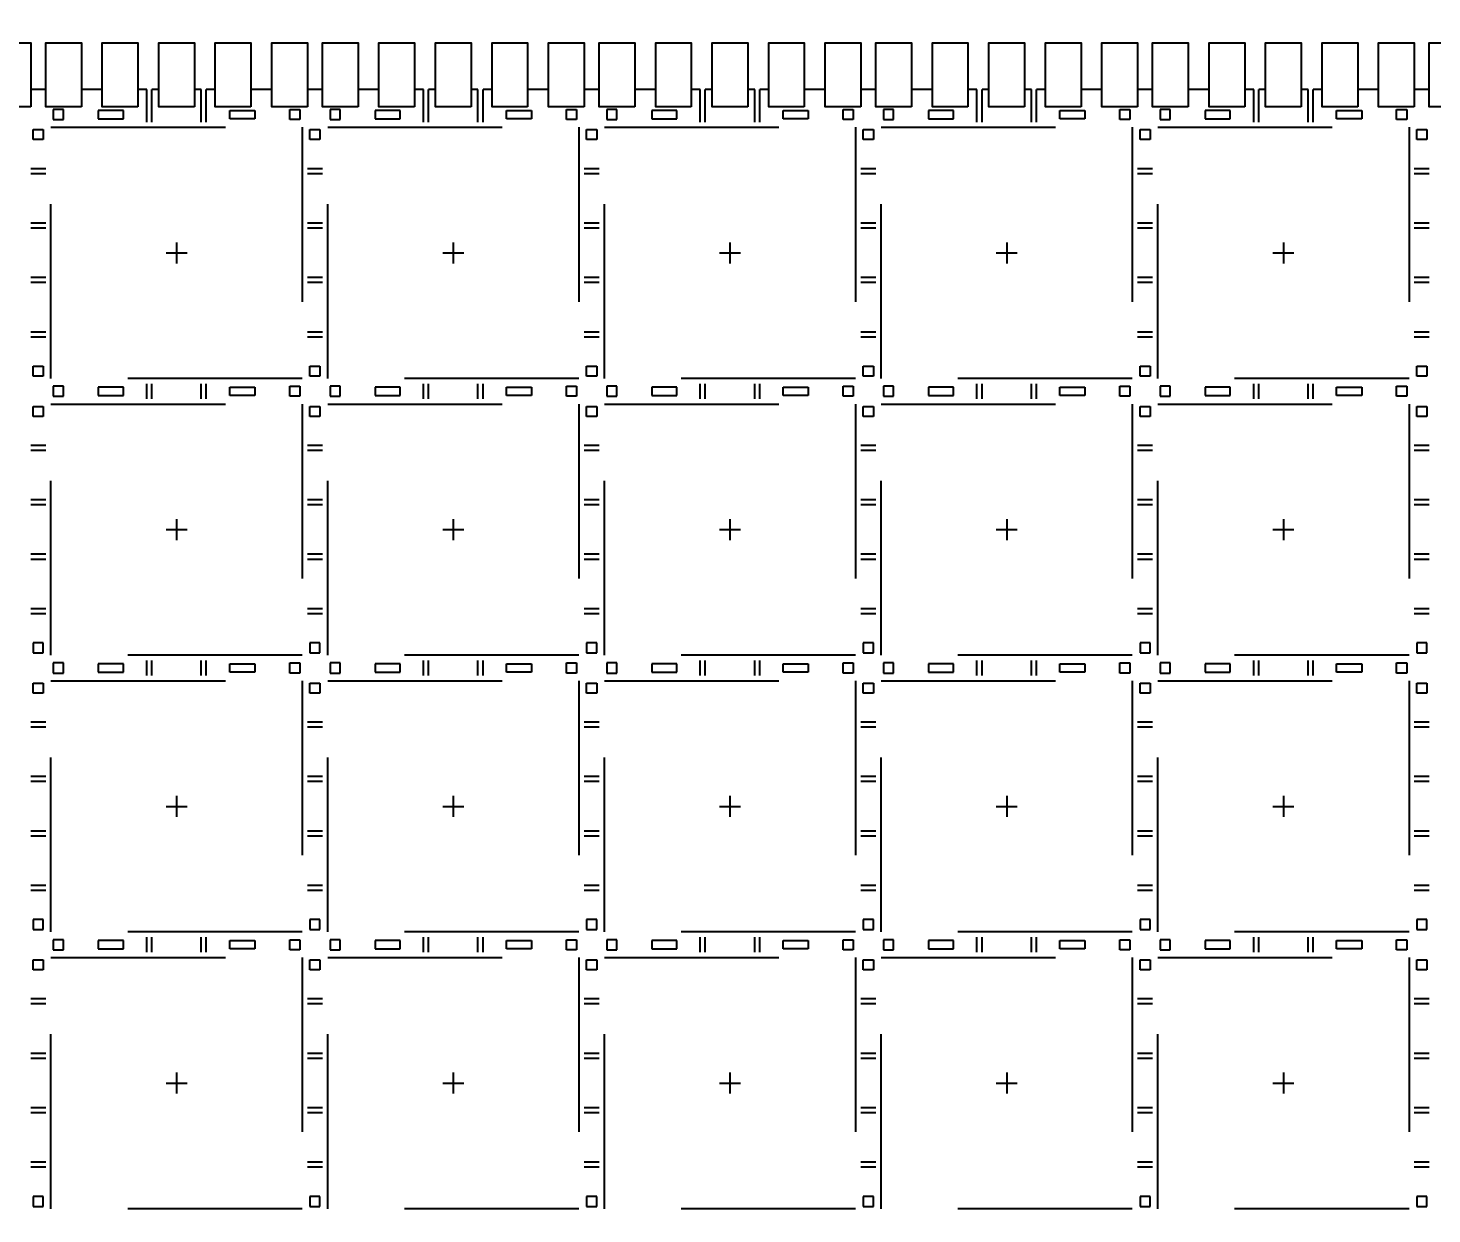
# Model space of a CAD drawing. Header units: millimetres. Extents: x 403.41 to 412.09, y 87.14 to 92.98.
# Drawn here: x 406.911 to 407.917, y 91.046 to 91.896 of the extents above; entities that cross this region are included whole.
import ezdxf

# ---------------------------------------------------------------- set-up
doc = ezdxf.new("R2010")
doc.units = ezdxf.units.MM
doc.header["$LTSCALE"] = 0.5
doc.header["$PDMODE"] = 98
for name, pattern in [('CENTER', [50.8, 31.75, -6.35, 6.35, -6.35]), ('HIDDEN', [0.375, 0.25, -0.125]), ('PHANTOM', [2.5, 1.25, -0.25, 0.25, -0.25, 0.25, -0.25])]:
    doc.linetypes.add(name, pattern=pattern)
for name, color, linetype in [('BTM', 7, 'HIDDEN'), ('CEN', 2, 'CENTER'), ('DIM', 3, 'Continuous'), ('PKG', 1, 'PHANTOM')]:
    doc.layers.add(name, color=color, linetype=linetype)
doc.styles.add('SIMPLEX', font='simplex.shx', dxfattribs={"bigfont": 'AllInOneBig.shx'})
doc.dimstyles.new('Standard2', dxfattribs={"dimtxt": 0.07, "dimasz": 0.08, "dimexe": 0.01, "dimexo": 0.01, "dimgap": 0.015, "dimtad": 1, "dimdec": 3, "dimlfac": 16.666667, "dimrnd": 0.0001, "dimzin": 1, "dimtxsty": 'SIMPLEX', "dimcen": 0.01, "dimclrd": 256, "dimclre": 256, "dimclrt": 256, "dimazin": 3, "dimtp": 0.03, "dimtm": 0.05, "dimtfac": 0.8, "dimtdec": 3, "dimtmove": 0, "dimatfit": 3, "dimfxl": 0.05, "dimtzin": 4, "dimlwd": -1, "dimlwe": -1})

# ---------------------------------------------------------------- blocks, each defined once
blk = doc.blocks.new('*D54')
at = {"layer": 'Defpoints', "color": 0, "ltscale": 0.1, "transparency": 16777216}
for p in [(407.8604, 92.6376), (407.8604, 92.2273), (406.7204, 90.1484)]:
    blk.add_point(p, dxfattribs=at)
at = {"layer": 'DIM', "ltscale": 0.1, "transparency": 16777216}
blk.add_line((407.8604, 92.2373), (407.8604, 92.6376), dxfattribs=at)
at = {"layer": 'DIM', "ltscale": 0.1, "transparency": 16777216, "insert": (407.8604, 92.8193), "char_height": 0.07, "attachment_point": 5, "rotation": 90, "style": 'SIMPLEX'}
blk.add_mtext('\\A1;19.000', dxfattribs=at)
blk = doc.blocks.new('*D37')
at = {"layer": 'Defpoints', "color": 0, "ltscale": 0.1, "transparency": 16777216}
for p in [(408.6252, 92.6376), (408.6252, 92.2904), (406.7204, 90.1484)]:
    blk.add_point(p, dxfattribs=at)
at = {"layer": 'DIM', "ltscale": 0.1, "transparency": 16777216}
blk.add_line((408.6252, 92.3004), (408.6252, 92.6376), dxfattribs=at)
at = {"layer": 'DIM', "ltscale": 0.1, "transparency": 16777216, "insert": (408.6252, 92.8193), "char_height": 0.07, "attachment_point": 5, "rotation": 90, "style": 'SIMPLEX'}
blk.add_mtext('\\A1;31.747', dxfattribs=at)
blk = doc.blocks.new('*D38')
at = {"layer": 'Defpoints', "color": 0, "ltscale": 0.1, "transparency": 16777216}
for p in [(408.5262, 92.6376), (408.5952, 91.7654), (406.7204, 90.1484)]:
    blk.add_point(p, dxfattribs=at)
at = {"layer": 'DIM', "ltscale": 0.1, "transparency": 16777216}
for p, q in [((408.5262, 92.4776), (408.5262, 92.6376)), ((408.5952, 92.3176), (408.5262, 92.4776)), ((408.5952, 91.7754), (408.5952, 92.3176))]:
    blk.add_line(p, q, dxfattribs=at)
at = {"layer": 'DIM', "ltscale": 0.1, "transparency": 16777216, "insert": (408.5262, 92.8193), "char_height": 0.07, "attachment_point": 5, "rotation": 90, "style": 'SIMPLEX'}
blk.add_mtext('\\A1;31.247', dxfattribs=at)
blk = doc.blocks.new('*D39')
at = {"layer": 'Defpoints', "color": 0, "ltscale": 0.1, "transparency": 16777216}
for p in [(408.7452, 92.6376), (408.7452, 92.2211), (406.7204, 90.1484)]:
    blk.add_point(p, dxfattribs=at)
at = {"layer": 'DIM', "ltscale": 0.1, "transparency": 16777216}
blk.add_line((408.7452, 92.2311), (408.7452, 92.6376), dxfattribs=at)
at = {"layer": 'DIM', "ltscale": 0.1, "transparency": 16777216, "insert": (408.7452, 92.8259), "char_height": 0.07, "attachment_point": 5, "rotation": 90, "style": 'SIMPLEX'}
blk.add_mtext('\\A1;33.747', dxfattribs=at)
blk = doc.blocks.new('*D40')
at = {"layer": 'Defpoints', "color": 0, "ltscale": 0.1, "transparency": 16777216}
for p in [(408.41, 92.6376), (408.4452, 92.2004), (406.7204, 90.1484)]:
    blk.add_point(p, dxfattribs=at)
at = {"layer": 'DIM', "ltscale": 0.1, "transparency": 16777216}
for p, q in [((408.41, 92.4776), (408.41, 92.6376)), ((408.4452, 92.3604), (408.41, 92.4776)), ((408.4452, 92.2104), (408.4452, 92.3604))]:
    blk.add_line(p, q, dxfattribs=at)
at = {"layer": 'DIM', "ltscale": 0.1, "transparency": 16777216, "insert": (408.41, 92.8259), "char_height": 0.07, "attachment_point": 5, "rotation": 90, "style": 'SIMPLEX'}
blk.add_mtext('\\A1;28.747', dxfattribs=at)
blk = doc.blocks.new('*D17')
at = {"layer": 'Defpoints', "color": 0, "ltscale": 0.1, "transparency": 16777216}
for p in [(409.2231, 92.2504), (408.4987, 92.2004), (406.7204, 90.1484)]:
    blk.add_point(p, dxfattribs=at)
at = {"layer": 'DIM', "ltscale": 0.1, "transparency": 16777216}
for p, q in [((408.9031, 92.2004), (409.0631, 92.2504)), ((409.0631, 92.2504), (409.2231, 92.2504)), ((408.5087, 92.2004), (408.9031, 92.2004))]:
    blk.add_line(p, q, dxfattribs=at)
at = {"layer": 'DIM', "ltscale": 0.1, "transparency": 16777216, "insert": (409.4114, 92.2504), "char_height": 0.07, "attachment_point": 5, "rotation": 360, "style": 'SIMPLEX'}
blk.add_mtext('\\A1;34.200', dxfattribs=at)
blk = doc.blocks.new('*D18')
at = {"layer": 'Defpoints', "color": 0, "ltscale": 0.1, "transparency": 16777216}
for p in [(409.2231, 92.1544), (408.6252, 92.1044), (406.7204, 90.1484)]:
    blk.add_point(p, dxfattribs=at)
at = {"layer": 'DIM', "ltscale": 0.1, "transparency": 16777216}
for p, q in [((408.9031, 92.1044), (409.0631, 92.1544)), ((409.0631, 92.1544), (409.2231, 92.1544)), ((408.6352, 92.1044), (408.9031, 92.1044))]:
    blk.add_line(p, q, dxfattribs=at)
at = {"layer": 'DIM', "ltscale": 0.1, "transparency": 16777216, "insert": (409.4114, 92.1544), "char_height": 0.07, "attachment_point": 5, "rotation": 360, "style": 'SIMPLEX'}
blk.add_mtext('\\A1;32.600', dxfattribs=at)
blk = doc.blocks.new('*D19')
at = {"layer": 'Defpoints', "color": 0, "ltscale": 0.1, "transparency": 16777216}
for p in [(408.7452, 91.7654), (409.2231, 91.7654), (406.7204, 90.1484)]:
    blk.add_point(p, dxfattribs=at)
at = {"layer": 'DIM', "ltscale": 0.1, "transparency": 16777216}
blk.add_line((408.7552, 91.7654), (409.2231, 91.7654), dxfattribs=at)
at = {"layer": 'DIM', "ltscale": 0.1, "transparency": 16777216, "insert": (409.4114, 91.7654), "char_height": 0.07, "attachment_point": 5, "rotation": 360, "style": 'SIMPLEX'}
blk.add_mtext('\\A1;26.950', dxfattribs=at)
blk = doc.blocks.new('*D20')
at = {"layer": 'Defpoints', "color": 0, "ltscale": 0.1, "transparency": 16777216}
for p in [(408.7452, 91.2854), (409.2231, 91.2854), (406.7204, 90.1484)]:
    blk.add_point(p, dxfattribs=at)
at = {"layer": 'DIM', "ltscale": 0.1, "transparency": 16777216}
blk.add_line((408.7552, 91.2854), (409.2231, 91.2854), dxfattribs=at)
at = {"layer": 'DIM', "ltscale": 0.1, "transparency": 16777216, "insert": (409.4047, 91.2854), "char_height": 0.07, "attachment_point": 5, "rotation": 360, "style": 'SIMPLEX'}
blk.add_mtext('\\A1;18.950', dxfattribs=at)
blk = doc.blocks.new('*D57')
at = {"layer": 'Defpoints', "color": 0, "linetype": 'ByBlock', "ltscale": 0.1, "transparency": 16777216}
for p in [(409.2231, 92.3354), (408.7452, 92.2211), (406.7204, 90.1484)]:
    blk.add_point(p, dxfattribs=at)
at = {"layer": 'DIM', "ltscale": 0.1, "transparency": 16777216}
for p, q in [((408.9052, 92.2211), (409.0631, 92.3354)), ((409.0631, 92.3354), (409.2231, 92.3354)), ((408.7552, 92.2211), (408.9052, 92.2211))]:
    blk.add_line(p, q, dxfattribs=at)
at = {"layer": 'DIM', "linetype": 'ByBlock', "ltscale": 0.1, "transparency": 16777216, "insert": (409.4114, 92.3354), "char_height": 0.07, "attachment_point": 5, "style": 'SIMPLEX'}
blk.add_mtext('\\A1;34.545', dxfattribs=at)
blk = doc.blocks.new('*U218')
at = {"layer": 'CEN', "ltscale": 0.2}
for p, q in [((-0.0075, 0), (0.0075, 0)), ((0, 0.0075), (0, -0.0075))]:
    blk.add_line(p, q, dxfattribs=at)
at = {"layer": 'PKG', "color": 1, "ltscale": 0.2}
blk.add_lwpolyline([(-0.09, -0.09), (-0.09, 0.09), (0.09, 0.09), (0.09, -0.09)], close=True, dxfattribs=at)
blk = doc.blocks.new('*U219')
at = {"color": 0, "linetype": 'ByBlock', "lineweight": -2, "transparency": 16777216}
for p in [(1.7847, 3.1728), (1.983, 3.1728), (2.1813, 3.1728), (2.3796, 3.1728), (2.5779, 3.1728), (1.7847, 2.9745), (1.983, 2.9745), (2.1813, 2.9745), (2.3796, 2.9745), (2.5779, 2.9745), (1.7847, 2.7762), (1.983, 2.7762), (2.1813, 2.7762), (2.3796, 2.7762), (2.5779, 2.7762), (1.7847, 2.5779), (1.983, 2.5779), (2.1813, 2.5779), (2.3796, 2.5779), (2.5779, 2.5779)]:
    blk.add_blockref('*U218', p, dxfattribs=at)

msp = doc.modelspace()

# ---------------------------------------------------------------- linework, layer by layer
at = {"ltscale": 0.02}
for points in [[(406.913283, 91.839317), (406.887783, 91.839317), (406.887783, 91.885367), (406.913283, 91.885367)], [(406.949583, 91.839317), (406.924083, 91.839317), (406.924083, 91.885367), (406.949583, 91.885367)], [(406.990083, 91.839317), (406.964583, 91.839317), (406.964583, 91.885367), (406.990083, 91.885367)], [(407.030583, 91.839317), (407.005083, 91.839317), (407.005083, 91.885367), (407.030583, 91.885367)], [(407.071083, 91.839317), (407.045583, 91.839317), (407.045583, 91.885367), (407.071083, 91.885367)], [(407.111583, 91.839317), (407.086083, 91.839317), (407.086083, 91.885367), (407.111583, 91.885367)], [(407.147883, 91.839317), (407.122383, 91.839317), (407.122383, 91.885367), (407.147883, 91.885367)], [(407.188383, 91.839317), (407.162883, 91.839317), (407.162883, 91.885367), (407.188383, 91.885367)], [(407.228883, 91.839317), (407.203383, 91.839317), (407.203383, 91.885367), (407.228883, 91.885367)], [(407.269383, 91.839317), (407.243883, 91.839317), (407.243883, 91.885367), (407.269383, 91.885367)], [(407.309883, 91.839317), (407.284383, 91.839317), (407.284383, 91.885367), (407.309883, 91.885367)], [(407.346183, 91.839317), (407.320683, 91.839317), (407.320683, 91.885367), (407.346183, 91.885367)], [(407.386683, 91.839317), (407.361183, 91.839317), (407.361183, 91.885367), (407.386683, 91.885367)], [(407.427183, 91.839317), (407.401683, 91.839317), (407.401683, 91.885367), (407.427183, 91.885367)], [(407.467683, 91.839317), (407.442183, 91.839317), (407.442183, 91.885367), (407.467683, 91.885367)], [(407.508183, 91.839317), (407.482683, 91.839317), (407.482683, 91.885367), (407.508183, 91.885367)], [(407.544483, 91.839317), (407.518983, 91.839317), (407.518983, 91.885367), (407.544483, 91.885367)], [(407.584983, 91.839317), (407.559483, 91.839317), (407.559483, 91.885367), (407.584983, 91.885367)], [(407.625483, 91.839317), (407.599983, 91.839317), (407.599983, 91.885367), (407.625483, 91.885367)], [(407.665983, 91.839317), (407.640483, 91.839317), (407.640483, 91.885367), (407.665983, 91.885367)], [(407.706483, 91.839317), (407.680983, 91.839317), (407.680983, 91.885367), (407.706483, 91.885367)], [(407.742783, 91.839317), (407.717283, 91.839317), (407.717283, 91.885367), (407.742783, 91.885367)], [(407.783283, 91.839317), (407.757783, 91.839317), (407.757783, 91.885367), (407.783283, 91.885367)], [(407.823783, 91.839317), (407.798283, 91.839317), (407.798283, 91.885367), (407.823783, 91.885367)], [(407.864283, 91.839317), (407.838783, 91.839317), (407.838783, 91.885367), (407.864283, 91.885367)], [(407.904783, 91.839317), (407.879283, 91.839317), (407.879283, 91.885367), (407.904783, 91.885367)], [(407.941083, 91.839317), (407.915583, 91.839317), (407.915583, 91.885367), (407.941083, 91.885367)]]:
    msp.add_lwpolyline(points, close=True, dxfattribs=at)
at = {"layer": 'BTM', "ltscale": 0.02}
for p, q in [((406.924083, 91.851917), (406.913283, 91.851917)), ((406.964583, 91.851917), (406.949583, 91.851917)), ((406.996533, 91.851917), (406.990083, 91.851917)), ((406.996533, 91.828517), (406.996533, 91.851917)), ((407.000133, 91.828517), (407.000133, 91.851917)), ((407.005083, 91.851917), (407.000133, 91.851917)), ((407.035533, 91.851917), (407.030583, 91.851917)), ((407.035533, 91.828517), (407.035533, 91.851917)), ((407.039133, 91.828517), (407.039133, 91.851917)), ((407.045583, 91.851917), (407.039133, 91.851917)), ((407.086083, 91.851917), (407.071083, 91.851917)), ((407.122383, 91.851917), (407.111583, 91.851917)), ((407.162883, 91.851917), (407.147883, 91.851917)), ((407.194833, 91.851917), (407.188383, 91.851917)), ((407.194833, 91.828517), (407.194833, 91.851917)), ((407.198433, 91.828517), (407.198433, 91.851917)), ((407.203383, 91.851917), (407.198433, 91.851917)), ((407.233833, 91.851917), (407.228883, 91.851917)), ((407.233833, 91.828517), (407.233833, 91.851917)), ((407.237433, 91.828517), (407.237433, 91.851917)), ((407.243883, 91.851917), (407.237433, 91.851917)), ((407.284383, 91.851917), (407.269383, 91.851917)), ((407.320683, 91.851917), (407.309883, 91.851917)), ((407.361183, 91.851917), (407.346183, 91.851917)), ((407.393133, 91.851917), (407.386683, 91.851917)), ((407.393133, 91.828517), (407.393133, 91.851917)), ((407.396733, 91.828517), (407.396733, 91.851917)), ((407.401683, 91.851917), (407.396733, 91.851917)), ((407.432133, 91.851917), (407.427183, 91.851917)), ((407.432133, 91.828517), (407.432133, 91.851917)), ((407.435733, 91.828517), (407.435733, 91.851917)), ((407.442183, 91.851917), (407.435733, 91.851917)), ((407.482683, 91.851917), (407.467683, 91.851917)), ((407.518983, 91.851917), (407.508183, 91.851917)), ((407.559483, 91.851917), (407.544483, 91.851917)), ((407.591433, 91.851917), (407.584983, 91.851917)), ((407.591433, 91.828517), (407.591433, 91.851917)), ((407.595033, 91.828517), (407.595033, 91.851917)), ((407.599983, 91.851917), (407.595033, 91.851917)), ((407.630433, 91.851917), (407.625483, 91.851917)), ((407.630433, 91.828517), (407.630433, 91.851917)), ((407.634033, 91.828517), (407.634033, 91.851917)), ((407.640483, 91.851917), (407.634033, 91.851917)), ((407.680983, 91.851917), (407.665983, 91.851917)), ((407.717283, 91.851917), (407.706483, 91.851917)), ((407.757783, 91.851917), (407.742783, 91.851917)), ((407.789733, 91.851917), (407.783283, 91.851917)), ((407.789733, 91.828517), (407.789733, 91.851917)), ((407.793333, 91.828517), (407.793333, 91.851917)), ((407.798283, 91.851917), (407.793333, 91.851917)), ((407.828733, 91.851917), (407.823783, 91.851917)), ((407.828733, 91.828517), (407.828733, 91.851917)), ((407.832333, 91.828517), (407.832333, 91.851917)), ((407.838783, 91.851917), (407.832333, 91.851917)), ((407.879283, 91.851917), (407.864283, 91.851917)), ((407.915583, 91.851917), (407.904783, 91.851917)), ((406.924083, 91.795067), (406.913283, 91.795067)), ((407.122383, 91.795067), (407.111583, 91.795067)), ((407.320683, 91.795067), (407.309883, 91.795067)), ((407.518983, 91.795067), (407.508183, 91.795067)), ((407.717283, 91.795067), (407.706483, 91.795067)), ((407.915583, 91.795067), (407.904783, 91.795067)), ((406.924083, 91.791467), (406.913283, 91.791467)), ((407.122383, 91.791467), (407.111583, 91.791467)), ((407.320683, 91.791467), (407.309883, 91.791467)), ((407.518983, 91.791467), (407.508183, 91.791467)), ((407.717283, 91.791467), (407.706483, 91.791467)), ((407.915583, 91.791467), (407.904783, 91.791467)), ((406.924083, 91.756067), (406.913283, 91.756067)), ((406.924083, 91.752467), (406.913283, 91.752467)), ((407.122383, 91.756067), (407.111583, 91.756067)), ((407.122383, 91.752467), (407.111583, 91.752467)), ((407.320683, 91.756067), (407.309883, 91.756067)), ((407.320683, 91.752467), (407.309883, 91.752467)), ((407.518983, 91.756067), (407.508183, 91.756067)), ((407.518983, 91.752467), (407.508183, 91.752467)), ((407.717283, 91.756067), (407.706483, 91.756067)), ((407.717283, 91.752467), (407.706483, 91.752467)), ((407.915583, 91.756067), (407.904783, 91.756067)), ((407.915583, 91.752467), (407.904783, 91.752467)), ((406.924083, 91.717067), (406.913283, 91.717067)), ((406.924083, 91.713467), (406.913283, 91.713467)), ((407.122383, 91.717067), (407.111583, 91.717067)), ((407.122383, 91.713467), (407.111583, 91.713467)), ((407.320683, 91.717067), (407.309883, 91.717067)), ((407.320683, 91.713467), (407.309883, 91.713467)), ((407.518983, 91.717067), (407.508183, 91.717067)), ((407.518983, 91.713467), (407.508183, 91.713467)), ((407.717283, 91.717067), (407.706483, 91.717067)), ((407.717283, 91.713467), (407.706483, 91.713467)), ((407.915583, 91.717067), (407.904783, 91.717067)), ((407.915583, 91.713467), (407.904783, 91.713467)), ((406.924083, 91.678067), (406.913283, 91.678067)), ((406.924083, 91.674467), (406.913283, 91.674467)), ((407.122383, 91.678067), (407.111583, 91.678067)), ((407.122383, 91.674467), (407.111583, 91.674467)), ((407.320683, 91.678067), (407.309883, 91.678067)), ((407.320683, 91.674467), (407.309883, 91.674467)), ((407.518983, 91.678067), (407.508183, 91.678067)), ((407.518983, 91.674467), (407.508183, 91.674467)), ((407.717283, 91.678067), (407.706483, 91.678067)), ((407.717283, 91.674467), (407.706483, 91.674467)), ((407.915583, 91.678067), (407.904783, 91.678067)), ((407.915583, 91.674467), (407.904783, 91.674467)), ((406.996533, 91.630217), (406.996533, 91.641017)), ((407.000133, 91.630217), (407.000133, 91.641017)), ((407.035533, 91.630217), (407.035533, 91.641017)), ((407.039133, 91.630217), (407.039133, 91.641017)), ((407.194833, 91.630217), (407.194833, 91.641017)), ((407.198433, 91.630217), (407.198433, 91.641017)), ((407.233833, 91.630217), (407.233833, 91.641017)), ((407.237433, 91.630217), (407.237433, 91.641017)), ((407.393133, 91.630217), (407.393133, 91.641017)), ((407.396733, 91.630217), (407.396733, 91.641017)), ((407.432133, 91.630217), (407.432133, 91.641017)), ((407.435733, 91.630217), (407.435733, 91.641017)), ((407.591433, 91.630217), (407.591433, 91.641017)), ((407.595033, 91.630217), (407.595033, 91.641017)), ((407.630433, 91.630217), (407.630433, 91.641017)), ((407.634033, 91.630217), (407.634033, 91.641017)), ((407.789733, 91.630217), (407.789733, 91.641017)), ((407.793333, 91.630217), (407.793333, 91.641017)), ((407.828733, 91.630217), (407.828733, 91.641017)), ((407.832333, 91.630217), (407.832333, 91.641017)), ((406.924083, 91.596767), (406.913283, 91.596767)), ((406.924083, 91.593167), (406.913283, 91.593167)), ((407.122383, 91.596767), (407.111583, 91.596767)), ((407.122383, 91.593167), (407.111583, 91.593167)), ((407.320683, 91.596767), (407.309883, 91.596767)), ((407.320683, 91.593167), (407.309883, 91.593167)), ((407.518983, 91.596767), (407.508183, 91.596767)), ((407.518983, 91.593167), (407.508183, 91.593167)), ((407.717283, 91.596767), (407.706483, 91.596767)), ((407.717283, 91.593167), (407.706483, 91.593167)), ((407.915583, 91.596767), (407.904783, 91.596767)), ((407.915583, 91.593167), (407.904783, 91.593167)), ((406.924083, 91.557767), (406.913283, 91.557767)), ((406.924083, 91.554167), (406.913283, 91.554167)), ((407.122383, 91.557767), (407.111583, 91.557767)), ((407.122383, 91.554167), (407.111583, 91.554167)), ((407.320683, 91.557767), (407.309883, 91.557767)), ((407.320683, 91.554167), (407.309883, 91.554167)), ((407.518983, 91.557767), (407.508183, 91.557767)), ((407.518983, 91.554167), (407.508183, 91.554167)), ((407.717283, 91.557767), (407.706483, 91.557767)), ((407.717283, 91.554167), (407.706483, 91.554167)), ((407.915583, 91.557767), (407.904783, 91.557767)), ((407.915583, 91.554167), (407.904783, 91.554167)), ((406.924083, 91.518767), (406.913283, 91.518767)), ((406.924083, 91.515167), (406.913283, 91.515167)), ((407.122383, 91.518767), (407.111583, 91.518767)), ((407.122383, 91.515167), (407.111583, 91.515167)), ((407.320683, 91.518767), (407.309883, 91.518767)), ((407.320683, 91.515167), (407.309883, 91.515167)), ((407.518983, 91.518767), (407.508183, 91.518767)), ((407.518983, 91.515167), (407.508183, 91.515167)), ((407.717283, 91.518767), (407.706483, 91.518767)), ((407.717283, 91.515167), (407.706483, 91.515167)), ((407.915583, 91.518767), (407.904783, 91.518767)), ((407.915583, 91.515167), (407.904783, 91.515167)), ((406.924083, 91.479767), (406.913283, 91.479767)), ((406.924083, 91.476167), (406.913283, 91.476167)), ((407.122383, 91.479767), (407.111583, 91.479767)), ((407.122383, 91.476167), (407.111583, 91.476167)), ((407.320683, 91.479767), (407.309883, 91.479767)), ((407.320683, 91.476167), (407.309883, 91.476167)), ((407.518983, 91.479767), (407.508183, 91.479767)), ((407.518983, 91.476167), (407.508183, 91.476167)), ((407.717283, 91.479767), (407.706483, 91.479767)), ((407.717283, 91.476167), (407.706483, 91.476167)), ((407.915583, 91.479767), (407.904783, 91.479767)), ((407.915583, 91.476167), (407.904783, 91.476167)), ((406.996533, 91.431917), (406.996533, 91.442717)), ((407.000133, 91.431917), (407.000133, 91.442717)), ((407.035533, 91.431917), (407.035533, 91.442717)), ((407.039133, 91.431917), (407.039133, 91.442717)), ((407.194833, 91.431917), (407.194833, 91.442717)), ((407.198433, 91.431917), (407.198433, 91.442717)), ((407.233833, 91.431917), (407.233833, 91.442717)), ((407.237433, 91.431917), (407.237433, 91.442717)), ((407.393133, 91.431917), (407.393133, 91.442717)), ((407.396733, 91.431917), (407.396733, 91.442717)), ((407.432133, 91.431917), (407.432133, 91.442717)), ((407.435733, 91.431917), (407.435733, 91.442717)), ((407.591433, 91.431917), (407.591433, 91.442717)), ((407.595033, 91.431917), (407.595033, 91.442717)), ((407.630433, 91.431917), (407.630433, 91.442717)), ((407.634033, 91.431917), (407.634033, 91.442717)), ((407.789733, 91.431917), (407.789733, 91.442717)), ((407.793333, 91.431917), (407.793333, 91.442717)), ((407.828733, 91.431917), (407.828733, 91.442717)), ((407.832333, 91.431917), (407.832333, 91.442717)), ((406.924083, 91.398467), (406.913283, 91.398467)), ((406.924083, 91.394867), (406.913283, 91.394867)), ((407.122383, 91.398467), (407.111583, 91.398467)), ((407.122383, 91.394867), (407.111583, 91.394867)), ((407.320683, 91.398467), (407.309883, 91.398467)), ((407.320683, 91.394867), (407.309883, 91.394867)), ((407.518983, 91.398467), (407.508183, 91.398467)), ((407.518983, 91.394867), (407.508183, 91.394867)), ((407.717283, 91.398467), (407.706483, 91.398467)), ((407.717283, 91.394867), (407.706483, 91.394867)), ((407.915583, 91.398467), (407.904783, 91.398467)), ((407.915583, 91.394867), (407.904783, 91.394867)), ((406.924083, 91.359467), (406.913283, 91.359467)), ((407.122383, 91.359467), (407.111583, 91.359467)), ((407.320683, 91.359467), (407.309883, 91.359467)), ((407.518983, 91.359467), (407.508183, 91.359467)), ((407.717283, 91.359467), (407.706483, 91.359467)), ((407.915583, 91.359467), (407.904783, 91.359467)), ((406.924083, 91.355867), (406.913283, 91.355867)), ((407.122383, 91.355867), (407.111583, 91.355867)), ((407.320683, 91.355867), (407.309883, 91.355867)), ((407.518983, 91.355867), (407.508183, 91.355867)), ((407.717283, 91.355867), (407.706483, 91.355867)), ((407.915583, 91.355867), (407.904783, 91.355867)), ((406.924083, 91.320467), (406.913283, 91.320467)), ((407.122383, 91.320467), (407.111583, 91.320467)), ((407.320683, 91.320467), (407.309883, 91.320467)), ((407.518983, 91.320467), (407.508183, 91.320467)), ((407.717283, 91.320467), (407.706483, 91.320467)), ((407.915583, 91.320467), (407.904783, 91.320467)), ((406.924083, 91.316867), (406.913283, 91.316867)), ((407.122383, 91.316867), (407.111583, 91.316867)), ((407.320683, 91.316867), (407.309883, 91.316867)), ((407.518983, 91.316867), (407.508183, 91.316867)), ((407.717283, 91.316867), (407.706483, 91.316867)), ((407.915583, 91.316867), (407.904783, 91.316867)), ((406.924083, 91.281467), (406.913283, 91.281467)), ((407.122383, 91.281467), (407.111583, 91.281467)), ((407.320683, 91.281467), (407.309883, 91.281467)), ((407.518983, 91.281467), (407.508183, 91.281467)), ((407.717283, 91.281467), (407.706483, 91.281467)), ((407.915583, 91.281467), (407.904783, 91.281467)), ((406.924083, 91.277867), (406.913283, 91.277867)), ((407.122383, 91.277867), (407.111583, 91.277867)), ((407.320683, 91.277867), (407.309883, 91.277867)), ((407.518983, 91.277867), (407.508183, 91.277867)), ((407.717283, 91.277867), (407.706483, 91.277867)), ((407.915583, 91.277867), (407.904783, 91.277867)), ((406.996533, 91.233617), (406.996533, 91.244417)), ((407.000133, 91.233617), (407.000133, 91.244417)), ((407.035533, 91.233617), (407.035533, 91.244417)), ((407.039133, 91.233617), (407.039133, 91.244417)), ((407.194833, 91.233617), (407.194833, 91.244417)), ((407.198433, 91.233617), (407.198433, 91.244417)), ((407.233833, 91.233617), (407.233833, 91.244417)), ((407.237433, 91.233617), (407.237433, 91.244417)), ((407.393133, 91.233617), (407.393133, 91.244417)), ((407.396733, 91.233617), (407.396733, 91.244417)), ((407.432133, 91.233617), (407.432133, 91.244417)), ((407.435733, 91.233617), (407.435733, 91.244417)), ((407.591433, 91.233617), (407.591433, 91.244417)), ((407.595033, 91.233617), (407.595033, 91.244417)), ((407.630433, 91.233617), (407.630433, 91.244417)), ((407.634033, 91.233617), (407.634033, 91.244417)), ((407.789733, 91.233617), (407.789733, 91.244417)), ((407.793333, 91.233617), (407.793333, 91.244417)), ((407.828733, 91.233617), (407.828733, 91.244417)), ((407.832333, 91.233617), (407.832333, 91.244417)), ((406.924083, 91.200167), (406.913283, 91.200167)), ((407.122383, 91.200167), (407.111583, 91.200167)), ((407.320683, 91.200167), (407.309883, 91.200167)), ((407.518983, 91.200167), (407.508183, 91.200167)), ((407.717283, 91.200167), (407.706483, 91.200167)), ((407.915583, 91.200167), (407.904783, 91.200167)), ((406.924083, 91.196567), (406.913283, 91.196567)), ((407.122383, 91.196567), (407.111583, 91.196567)), ((407.320683, 91.196567), (407.309883, 91.196567)), ((407.518983, 91.196567), (407.508183, 91.196567)), ((407.717283, 91.196567), (407.706483, 91.196567)), ((407.915583, 91.196567), (407.904783, 91.196567)), ((406.924083, 91.161167), (406.913283, 91.161167)), ((407.122383, 91.161167), (407.111583, 91.161167)), ((407.320683, 91.161167), (407.309883, 91.161167)), ((407.518983, 91.161167), (407.508183, 91.161167)), ((407.717283, 91.161167), (407.706483, 91.161167)), ((407.915583, 91.161167), (407.904783, 91.161167)), ((406.924083, 91.157567), (406.913283, 91.157567)), ((407.122383, 91.157567), (407.111583, 91.157567)), ((407.320683, 91.157567), (407.309883, 91.157567)), ((407.518983, 91.157567), (407.508183, 91.157567)), ((407.717283, 91.157567), (407.706483, 91.157567)), ((407.915583, 91.157567), (407.904783, 91.157567)), ((406.924083, 91.122167), (406.913283, 91.122167)), ((406.924083, 91.118567), (406.913283, 91.118567)), ((407.122383, 91.122167), (407.111583, 91.122167)), ((407.122383, 91.118567), (407.111583, 91.118567)), ((407.320683, 91.122167), (407.309883, 91.122167)), ((407.320683, 91.118567), (407.309883, 91.118567)), ((407.518983, 91.122167), (407.508183, 91.122167)), ((407.518983, 91.118567), (407.508183, 91.118567)), ((407.717283, 91.122167), (407.706483, 91.122167)), ((407.717283, 91.118567), (407.706483, 91.118567)), ((407.915583, 91.122167), (407.904783, 91.122167)), ((407.915583, 91.118567), (407.904783, 91.118567)), ((406.924083, 91.083167), (406.913283, 91.083167)), ((406.924083, 91.079567), (406.913283, 91.079567)), ((407.122383, 91.083167), (407.111583, 91.083167)), ((407.122383, 91.079567), (407.111583, 91.079567)), ((407.320683, 91.083167), (407.309883, 91.083167)), ((407.320683, 91.079567), (407.309883, 91.079567)), ((407.518983, 91.083167), (407.508183, 91.083167)), ((407.518983, 91.079567), (407.508183, 91.079567)), ((407.717283, 91.083167), (407.706483, 91.083167)), ((407.717283, 91.079567), (407.706483, 91.079567)), ((407.915583, 91.083167), (407.904783, 91.083167)), ((407.915583, 91.079567), (407.904783, 91.079567))]:
    msp.add_line(p, q, dxfattribs=at)
for points in [[(406.929483, 91.837517), (406.929483, 91.830317), (406.936683, 91.830317), (406.936683, 91.837517)], [(406.961733, 91.830917), (406.979733, 91.830917), (406.979733, 91.836917), (406.961733, 91.836917)], [(407.073933, 91.830917), (407.055933, 91.830917), (407.055933, 91.836917), (407.073933, 91.836917)], [(407.106183, 91.837517), (407.106183, 91.830317), (407.098983, 91.830317), (407.098983, 91.837517)], [(407.127783, 91.837517), (407.127783, 91.830317), (407.134983, 91.830317), (407.134983, 91.837517)], [(407.160033, 91.830917), (407.178033, 91.830917), (407.178033, 91.836917), (407.160033, 91.836917)], [(407.272233, 91.830917), (407.254233, 91.830917), (407.254233, 91.836917), (407.272233, 91.836917)], [(407.304483, 91.837517), (407.304483, 91.830317), (407.297283, 91.830317), (407.297283, 91.837517)], [(407.326083, 91.837517), (407.326083, 91.830317), (407.333283, 91.830317), (407.333283, 91.837517)], [(407.358333, 91.830917), (407.376333, 91.830917), (407.376333, 91.836917), (407.358333, 91.836917)], [(407.470533, 91.830917), (407.452533, 91.830917), (407.452533, 91.836917), (407.470533, 91.836917)], [(407.502783, 91.837517), (407.502783, 91.830317), (407.495583, 91.830317), (407.495583, 91.837517)], [(407.524383, 91.837517), (407.524383, 91.830317), (407.531583, 91.830317), (407.531583, 91.837517)], [(407.556633, 91.830917), (407.574633, 91.830917), (407.574633, 91.836917), (407.556633, 91.836917)], [(407.668833, 91.830917), (407.650833, 91.830917), (407.650833, 91.836917), (407.668833, 91.836917)], [(407.701083, 91.837517), (407.701083, 91.830317), (407.693883, 91.830317), (407.693883, 91.837517)], [(407.722683, 91.837517), (407.722683, 91.830317), (407.729883, 91.830317), (407.729883, 91.837517)], [(407.754933, 91.830917), (407.772933, 91.830917), (407.772933, 91.836917), (407.754933, 91.836917)], [(407.867133, 91.830917), (407.849133, 91.830917), (407.849133, 91.836917), (407.867133, 91.836917)], [(407.899383, 91.837517), (407.899383, 91.830317), (407.892183, 91.830317), (407.892183, 91.837517)], [(406.922283, 91.823117), (406.922283, 91.815917), (406.915083, 91.815917), (406.915083, 91.823117)], [(407.120583, 91.823117), (407.120583, 91.815917), (407.113383, 91.815917), (407.113383, 91.823117)], [(407.318883, 91.823117), (407.318883, 91.815917), (407.311683, 91.815917), (407.311683, 91.823117)], [(407.517183, 91.823117), (407.517183, 91.815917), (407.509983, 91.815917), (407.509983, 91.823117)], [(407.715483, 91.823117), (407.715483, 91.815917), (407.708283, 91.815917), (407.708283, 91.823117)], [(407.913783, 91.823117), (407.913783, 91.815917), (407.906583, 91.815917), (407.906583, 91.823117)], [(406.922283, 91.653617), (406.922283, 91.646417), (406.915083, 91.646417), (406.915083, 91.653617)], [(407.120583, 91.653617), (407.120583, 91.646417), (407.113383, 91.646417), (407.113383, 91.653617)], [(407.318883, 91.653617), (407.318883, 91.646417), (407.311683, 91.646417), (407.311683, 91.653617)], [(407.517183, 91.653617), (407.517183, 91.646417), (407.509983, 91.646417), (407.509983, 91.653617)], [(407.715483, 91.653617), (407.715483, 91.646417), (407.708283, 91.646417), (407.708283, 91.653617)], [(407.913783, 91.653617), (407.913783, 91.646417), (407.906583, 91.646417), (407.906583, 91.653617)], [(406.929483, 91.639217), (406.929483, 91.632017), (406.936683, 91.632017), (406.936683, 91.639217)], [(406.961733, 91.632617), (406.979733, 91.632617), (406.979733, 91.638617), (406.961733, 91.638617)], [(407.073933, 91.632617), (407.055933, 91.632617), (407.055933, 91.638617), (407.073933, 91.638617)], [(407.106183, 91.639217), (407.106183, 91.632017), (407.098983, 91.632017), (407.098983, 91.639217)], [(407.127783, 91.639217), (407.127783, 91.632017), (407.134983, 91.632017), (407.134983, 91.639217)], [(407.160033, 91.632617), (407.178033, 91.632617), (407.178033, 91.638617), (407.160033, 91.638617)], [(407.272233, 91.632617), (407.254233, 91.632617), (407.254233, 91.638617), (407.272233, 91.638617)], [(407.304483, 91.639217), (407.304483, 91.632017), (407.297283, 91.632017), (407.297283, 91.639217)], [(407.326083, 91.639217), (407.326083, 91.632017), (407.333283, 91.632017), (407.333283, 91.639217)], [(407.358333, 91.632617), (407.376333, 91.632617), (407.376333, 91.638617), (407.358333, 91.638617)], [(407.470533, 91.632617), (407.452533, 91.632617), (407.452533, 91.638617), (407.470533, 91.638617)], [(407.502783, 91.639217), (407.502783, 91.632017), (407.495583, 91.632017), (407.495583, 91.639217)], [(407.524383, 91.639217), (407.524383, 91.632017), (407.531583, 91.632017), (407.531583, 91.639217)], [(407.556633, 91.632617), (407.574633, 91.632617), (407.574633, 91.638617), (407.556633, 91.638617)], [(407.668833, 91.632617), (407.650833, 91.632617), (407.650833, 91.638617), (407.668833, 91.638617)], [(407.701083, 91.639217), (407.701083, 91.632017), (407.693883, 91.632017), (407.693883, 91.639217)], [(407.722683, 91.639217), (407.722683, 91.632017), (407.729883, 91.632017), (407.729883, 91.639217)], [(407.754933, 91.632617), (407.772933, 91.632617), (407.772933, 91.638617), (407.754933, 91.638617)], [(407.867133, 91.632617), (407.849133, 91.632617), (407.849133, 91.638617), (407.867133, 91.638617)], [(407.899383, 91.639217), (407.899383, 91.632017), (407.892183, 91.632017), (407.892183, 91.639217)], [(406.922283, 91.624817), (406.922283, 91.617617), (406.915083, 91.617617), (406.915083, 91.624817)], [(407.120583, 91.624817), (407.120583, 91.617617), (407.113383, 91.617617), (407.113383, 91.624817)], [(407.318883, 91.624817), (407.318883, 91.617617), (407.311683, 91.617617), (407.311683, 91.624817)], [(407.517183, 91.624817), (407.517183, 91.617617), (407.509983, 91.617617), (407.509983, 91.624817)], [(407.715483, 91.624817), (407.715483, 91.617617), (407.708283, 91.617617), (407.708283, 91.624817)], [(407.913783, 91.624817), (407.913783, 91.617617), (407.906583, 91.617617), (407.906583, 91.624817)], [(406.915083, 91.455317), (406.915083, 91.448117), (406.922283, 91.448117), (406.922283, 91.455317)], [(407.113383, 91.455317), (407.113383, 91.448117), (407.120583, 91.448117), (407.120583, 91.455317)], [(407.311683, 91.455317), (407.311683, 91.448117), (407.318883, 91.448117), (407.318883, 91.455317)], [(407.509983, 91.455317), (407.509983, 91.448117), (407.517183, 91.448117), (407.517183, 91.455317)], [(407.708283, 91.455317), (407.708283, 91.448117), (407.715483, 91.448117), (407.715483, 91.455317)], [(407.906583, 91.455317), (407.906583, 91.448117), (407.913783, 91.448117), (407.913783, 91.455317)], [(406.929483, 91.440917), (406.929483, 91.433717), (406.936683, 91.433717), (406.936683, 91.440917)], [(406.961733, 91.434317), (406.979733, 91.434317), (406.979733, 91.440317), (406.961733, 91.440317)], [(407.073933, 91.434317), (407.055933, 91.434317), (407.055933, 91.440317), (407.073933, 91.440317)], [(407.106183, 91.440917), (407.106183, 91.433717), (407.098983, 91.433717), (407.098983, 91.440917)], [(407.127783, 91.440917), (407.127783, 91.433717), (407.134983, 91.433717), (407.134983, 91.440917)], [(407.160033, 91.434317), (407.178033, 91.434317), (407.178033, 91.440317), (407.160033, 91.440317)], [(407.272233, 91.434317), (407.254233, 91.434317), (407.254233, 91.440317), (407.272233, 91.440317)], [(407.304483, 91.440917), (407.304483, 91.433717), (407.297283, 91.433717), (407.297283, 91.440917)], [(407.326083, 91.440917), (407.326083, 91.433717), (407.333283, 91.433717), (407.333283, 91.440917)], [(407.358333, 91.434317), (407.376333, 91.434317), (407.376333, 91.440317), (407.358333, 91.440317)], [(407.470533, 91.434317), (407.452533, 91.434317), (407.452533, 91.440317), (407.470533, 91.440317)], [(407.502783, 91.440917), (407.502783, 91.433717), (407.495583, 91.433717), (407.495583, 91.440917)], [(407.524383, 91.440917), (407.524383, 91.433717), (407.531583, 91.433717), (407.531583, 91.440917)], [(407.556633, 91.434317), (407.574633, 91.434317), (407.574633, 91.440317), (407.556633, 91.440317)], [(407.668833, 91.434317), (407.650833, 91.434317), (407.650833, 91.440317), (407.668833, 91.440317)], [(407.701083, 91.440917), (407.701083, 91.433717), (407.693883, 91.433717), (407.693883, 91.440917)], [(407.722683, 91.440917), (407.722683, 91.433717), (407.729883, 91.433717), (407.729883, 91.440917)], [(407.754933, 91.434317), (407.772933, 91.434317), (407.772933, 91.440317), (407.754933, 91.440317)], [(407.867133, 91.434317), (407.849133, 91.434317), (407.849133, 91.440317), (407.867133, 91.440317)], [(407.899383, 91.440917), (407.899383, 91.433717), (407.892183, 91.433717), (407.892183, 91.440917)], [(406.922283, 91.426517), (406.922283, 91.419317), (406.915083, 91.419317), (406.915083, 91.426517)], [(407.120583, 91.426517), (407.120583, 91.419317), (407.113383, 91.419317), (407.113383, 91.426517)], [(407.318883, 91.426517), (407.318883, 91.419317), (407.311683, 91.419317), (407.311683, 91.426517)], [(407.517183, 91.426517), (407.517183, 91.419317), (407.509983, 91.419317), (407.509983, 91.426517)], [(407.715483, 91.426517), (407.715483, 91.419317), (407.708283, 91.419317), (407.708283, 91.426517)], [(407.913783, 91.426517), (407.913783, 91.419317), (407.906583, 91.419317), (407.906583, 91.426517)], [(406.915083, 91.257017), (406.915083, 91.249817), (406.922283, 91.249817), (406.922283, 91.257017)], [(407.113383, 91.257017), (407.113383, 91.249817), (407.120583, 91.249817), (407.120583, 91.257017)], [(407.311683, 91.257017), (407.311683, 91.249817), (407.318883, 91.249817), (407.318883, 91.257017)], [(407.509983, 91.257017), (407.509983, 91.249817), (407.517183, 91.249817), (407.517183, 91.257017)], [(407.708283, 91.257017), (407.708283, 91.249817), (407.715483, 91.249817), (407.715483, 91.257017)], [(407.906583, 91.257017), (407.906583, 91.249817), (407.913783, 91.249817), (407.913783, 91.257017)], [(406.929483, 91.242617), (406.929483, 91.235417), (406.936683, 91.235417), (406.936683, 91.242617)], [(406.961733, 91.236017), (406.979733, 91.236017), (406.979733, 91.242017), (406.961733, 91.242017)], [(407.073933, 91.236017), (407.055933, 91.236017), (407.055933, 91.242017), (407.073933, 91.242017)], [(407.106183, 91.242617), (407.106183, 91.235417), (407.098983, 91.235417), (407.098983, 91.242617)], [(407.127783, 91.242617), (407.127783, 91.235417), (407.134983, 91.235417), (407.134983, 91.242617)], [(407.160033, 91.236017), (407.178033, 91.236017), (407.178033, 91.242017), (407.160033, 91.242017)], [(407.272233, 91.236017), (407.254233, 91.236017), (407.254233, 91.242017), (407.272233, 91.242017)], [(407.304483, 91.242617), (407.304483, 91.235417), (407.297283, 91.235417), (407.297283, 91.242617)], [(407.326083, 91.242617), (407.326083, 91.235417), (407.333283, 91.235417), (407.333283, 91.242617)], [(407.358333, 91.236017), (407.376333, 91.236017), (407.376333, 91.242017), (407.358333, 91.242017)], [(407.470533, 91.236017), (407.452533, 91.236017), (407.452533, 91.242017), (407.470533, 91.242017)], [(407.502783, 91.242617), (407.502783, 91.235417), (407.495583, 91.235417), (407.495583, 91.242617)], [(407.524383, 91.242617), (407.524383, 91.235417), (407.531583, 91.235417), (407.531583, 91.242617)], [(407.556633, 91.236017), (407.574633, 91.236017), (407.574633, 91.242017), (407.556633, 91.242017)], [(407.668833, 91.236017), (407.650833, 91.236017), (407.650833, 91.242017), (407.668833, 91.242017)], [(407.701083, 91.242617), (407.701083, 91.235417), (407.693883, 91.235417), (407.693883, 91.242617)], [(407.722683, 91.242617), (407.722683, 91.235417), (407.729883, 91.235417), (407.729883, 91.242617)], [(407.754933, 91.236017), (407.772933, 91.236017), (407.772933, 91.242017), (407.754933, 91.242017)], [(407.867133, 91.236017), (407.849133, 91.236017), (407.849133, 91.242017), (407.867133, 91.242017)], [(407.899383, 91.242617), (407.899383, 91.235417), (407.892183, 91.235417), (407.892183, 91.242617)], [(406.922283, 91.228217), (406.922283, 91.221017), (406.915083, 91.221017), (406.915083, 91.228217)], [(407.120583, 91.228217), (407.120583, 91.221017), (407.113383, 91.221017), (407.113383, 91.228217)], [(407.318883, 91.228217), (407.318883, 91.221017), (407.311683, 91.221017), (407.311683, 91.228217)], [(407.517183, 91.228217), (407.517183, 91.221017), (407.509983, 91.221017), (407.509983, 91.228217)], [(407.715483, 91.228217), (407.715483, 91.221017), (407.708283, 91.221017), (407.708283, 91.228217)], [(407.913783, 91.228217), (407.913783, 91.221017), (407.906583, 91.221017), (407.906583, 91.228217)], [(406.915083, 91.058717), (406.915083, 91.051517), (406.922283, 91.051517), (406.922283, 91.058717)], [(407.113383, 91.058717), (407.113383, 91.051517), (407.120583, 91.051517), (407.120583, 91.058717)], [(407.311683, 91.058717), (407.311683, 91.051517), (407.318883, 91.051517), (407.318883, 91.058717)], [(407.509983, 91.058717), (407.509983, 91.051517), (407.517183, 91.051517), (407.517183, 91.058717)], [(407.708283, 91.058717), (407.708283, 91.051517), (407.715483, 91.051517), (407.715483, 91.058717)], [(407.906583, 91.058717), (407.906583, 91.051517), (407.913783, 91.051517), (407.913783, 91.058717)]]:
    msp.add_lwpolyline(points, close=True, dxfattribs=at)

# ---------------------------------------------------------------- block references
msp.add_blockref('*U219', (405.233133, 88.561967))

# ---------------------------------------------------------------- dimensions: what is measured, and where the dimension line sits
at = {"layer": 'DIM', "color": 0, "ltscale": 0.1}
for feature_location, offset, dtype, origin, picture, middle in [((408.745203, 92.221067), (0, 0.416548), 1, (406.720383, 90.148367), '*D39', (408.745203, 92.825948)), ((408.445203, 92.200367), (-0.035181, 0.437248), 1, (406.720383, 90.148367), '*D40', (408.410023, 92.825948)), ((407.860383, 92.227328), (0, 0.410287), 1, (406.720383, 90.148367), '*D54', (407.860383, 92.819282)), ((408.625203, 92.290367), (0, 0.347248), 1, (406.720383, 90.148367), '*D37', (408.625203, 92.819282)), ((408.595203, 91.765367), (-0.068963, 0.872248), 1, (406.720383, 90.148367), '*D38', (408.52624, 92.819281)), ((408.498653, 92.200367), (0.72441, 0.05), 0, (406.720382, 90.14838), '*D17', (409.411396, 92.250367)), ((408.625203, 92.104367), (0.597859, 0.05), 0, (406.720382, 90.14838), '*D18', (409.411396, 92.154367)), ((408.745203, 91.765367), (0.477859, 0), 0, (406.720383, 90.148367), '*D19', (409.411396, 91.765367)), ((408.745203, 91.285367), (0.477859, 0), 0, (406.720383, 90.148367), '*D20', (409.40473, 91.285367))]:
    dim = msp.add_ordinate_dim(feature_location=feature_location, offset=offset, dtype=dtype, origin=origin, dimstyle='Standard2', dxfattribs=at)
    dim.commit()
    dim.dimension.update_dxf_attribs({"geometry": picture, "text_midpoint": middle})
at = {"layer": 'DIM', "color": 0, "linetype": 'ByBlock', "ltscale": 0.1}
dim = msp.add_ordinate_dim(feature_location=(408.745203, 92.221067), offset=(0.477859, 0.114297), dtype=0, origin=(406.720382, 90.14838), dimstyle='Standard2', dxfattribs=at)
dim.commit()
dim.dimension.update_dxf_attribs({"geometry": '*D57', "text_midpoint": (409.411396, 92.335364)})

doc.saveas('drawing.dxf')
